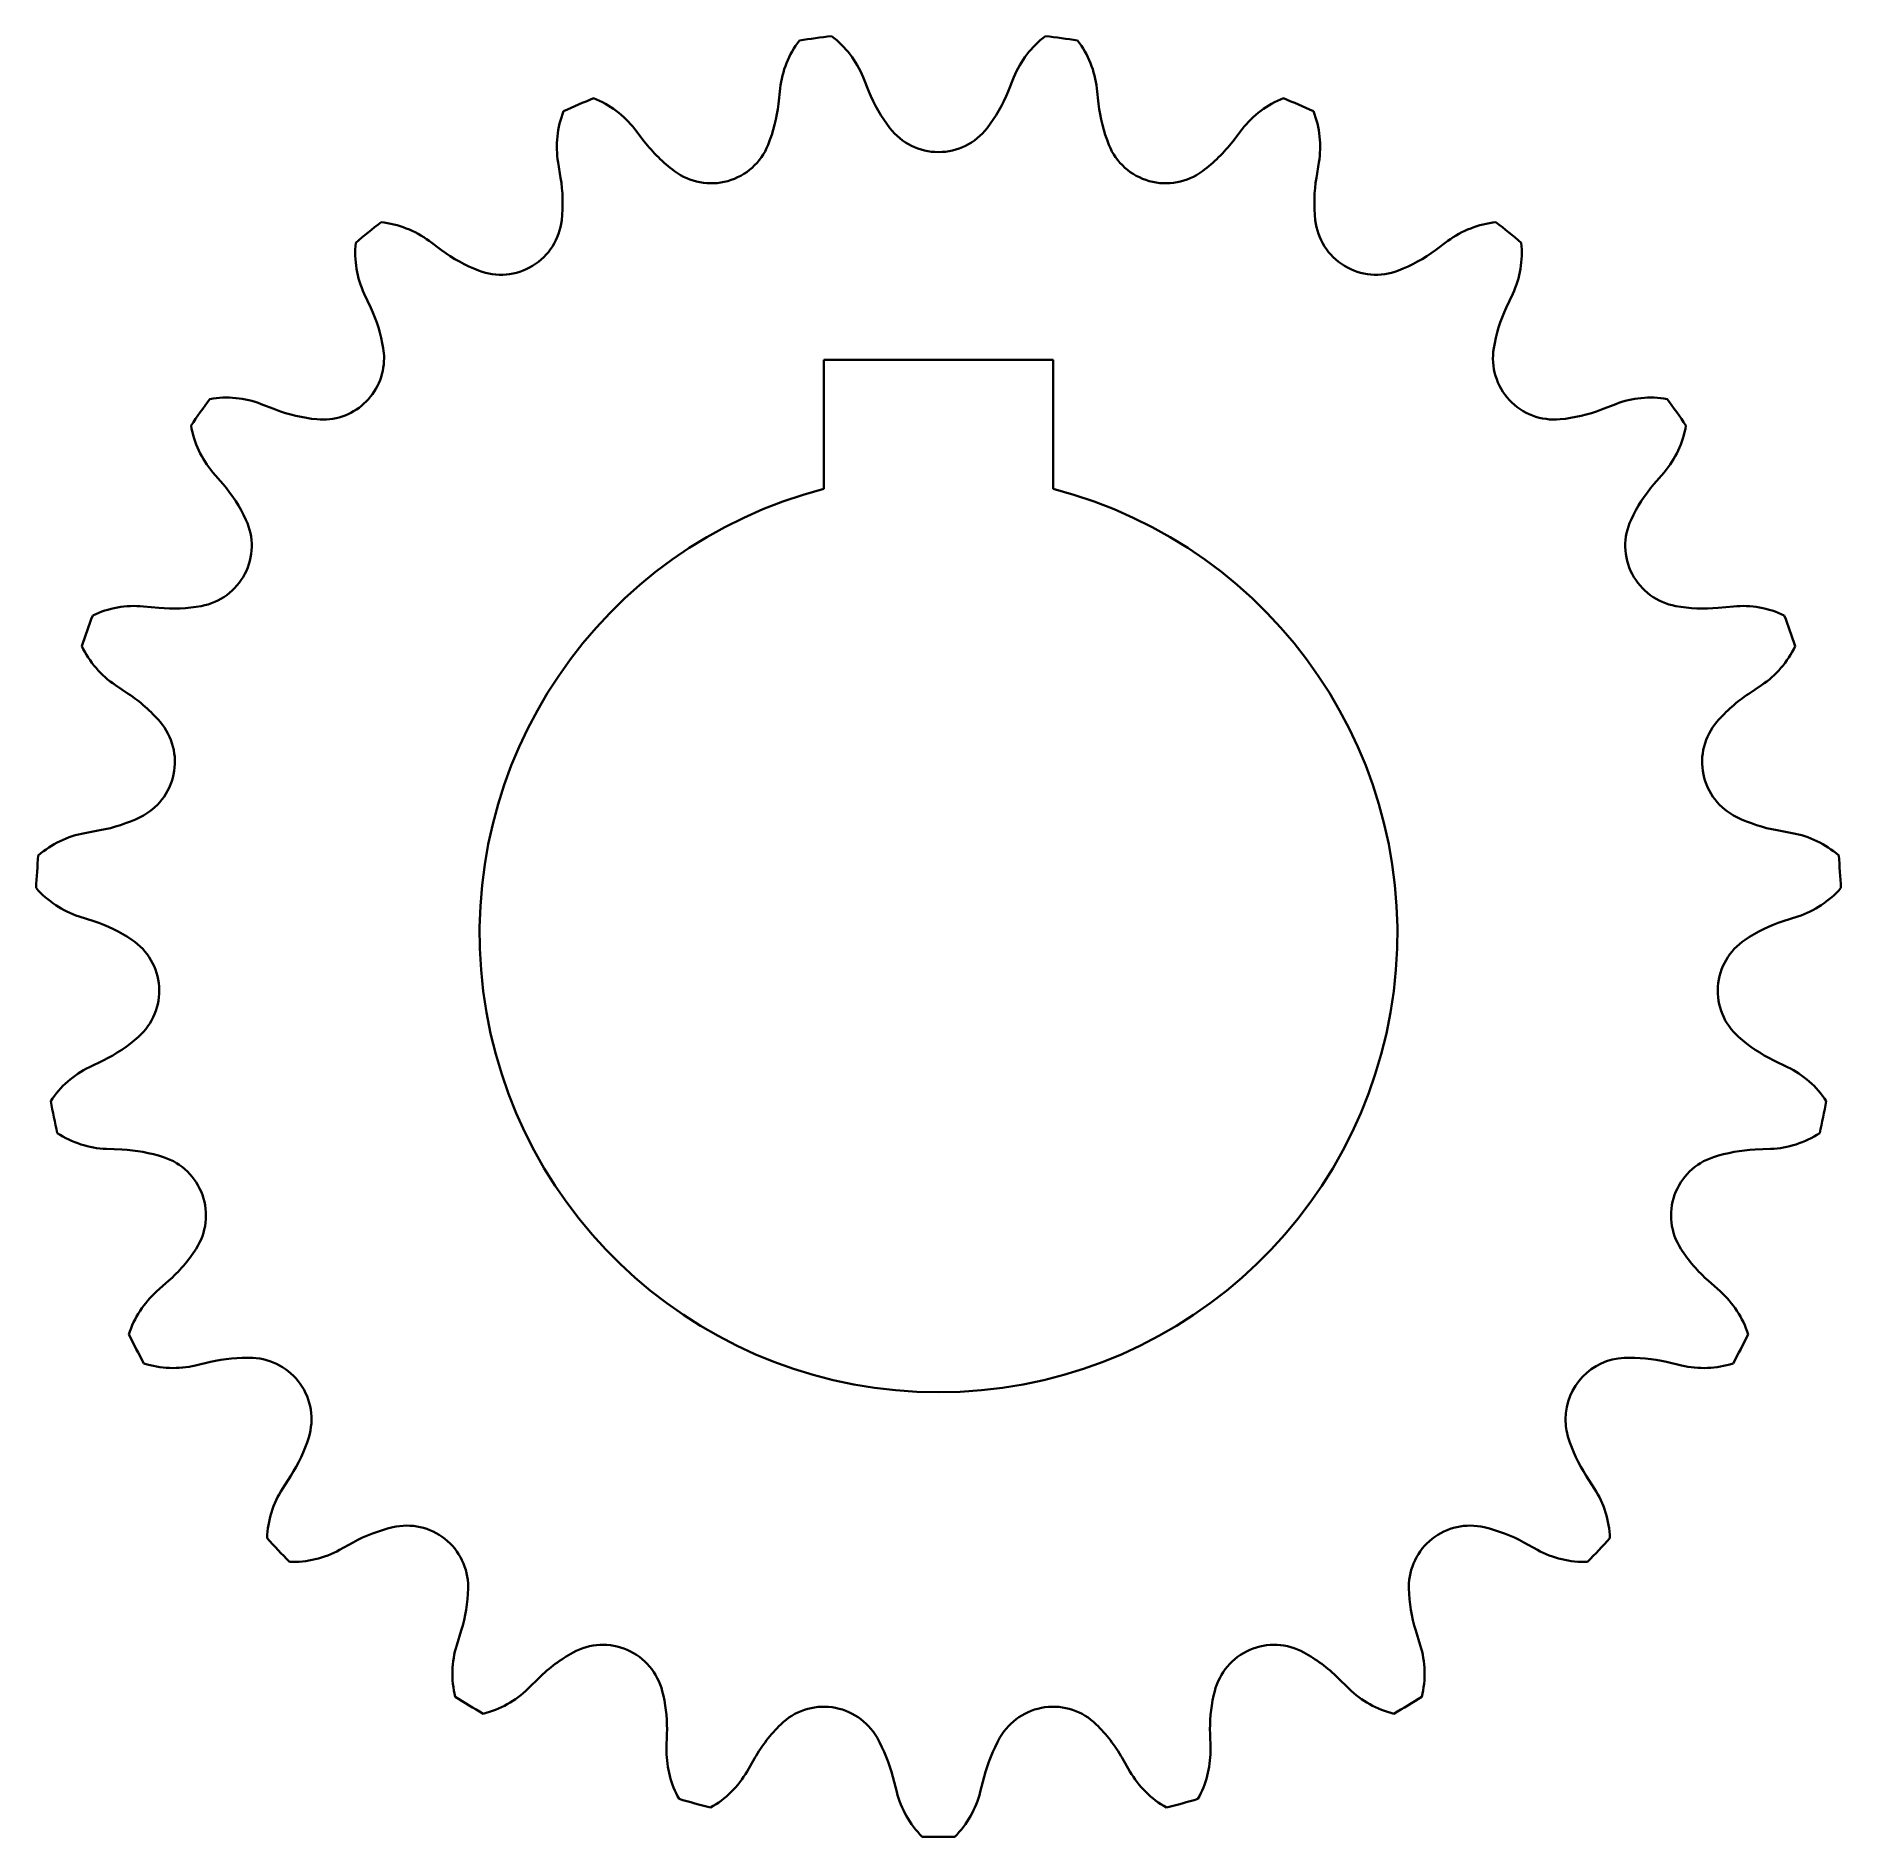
# Model space of a CAD drawing. Extents: x 0.5 to 2.46, y 6.07 to 8.03.
import ezdxf

# ---------------------------------------------------------------- set-up
doc = ezdxf.new("R2010")
doc.units = 0
doc.header["$MEASUREMENT"] = 0

msp = doc.modelspace()

# ---------------------------------------------------------------- linework, layer by layer
at = {"color": 7, "lineweight": 35}
for p, q in [((1.398343, 7.989891), (1.404646, 7.974326)), ((1.556544, 7.974326), (1.562846, 7.989891)), ((1.30623, 7.960799), (1.308099, 7.977487)), ((1.65309, 7.977487), (1.65496, 7.960799)), ((1.149696, 7.933105), (1.159964, 7.919817)), ((1.801225, 7.919817), (1.811493, 7.933105)), ((1.068848, 7.88024), (1.066145, 7.896814)), ((1.895044, 7.896814), (1.892342, 7.88024)), ((0.925591, 7.811341), (0.939063, 7.801316)), ((2.022126, 7.801316), (2.035599, 7.811341)), ((0.862003, 7.738623), (0.854929, 7.753853)), ((2.10626, 7.753853), (2.099186, 7.738623)), ((1.605595, 7.681978), (1.355595, 7.681978)), ((1.355595, 7.681978), (1.355595, 7.66935)), ((1.355595, 7.541101), (1.355595, 7.66935)), ((1.605595, 7.66935), (1.605595, 7.681978)), ((1.605595, 7.66935), (1.605595, 7.541101)), ((0.742647, 7.633629), (0.758324, 7.62761)), ((2.202865, 7.62761), (2.218542, 7.633629)), ((0.701036, 7.546452), (0.690116, 7.559208)), ((2.271073, 7.559208), (2.260153, 7.546452)), ((0.614434, 7.413149), (0.631153, 7.411584)), ((2.330036, 7.411584), (2.346756, 7.413149)), ((0.597886, 7.317978), (0.583929, 7.327316)), ((2.37726, 7.327316), (2.363303, 7.317978)), ((0.55046, 7.166254), (0.566982, 7.169257)), ((2.394208, 7.169257), (2.41073, 7.166254)), ((0.560202, 7.070148), (0.544243, 7.075373)), ((2.416946, 7.075373), (2.400987, 7.070148)), ((0.555469, 6.911254), (0.570568, 6.918604)), ((2.390621, 6.918604), (2.40572, 6.911254)), ((0.59078, 6.821341), (0.574003, 6.822066)), ((2.387187, 6.822066), (2.37041, 6.821341)), ((0.629091, 6.667062), (0.641647, 6.678213)), ((2.319542, 6.678213), (2.332098, 6.667062)), ((0.687351, 6.59001), (0.671, 6.586182)), ((2.29019, 6.586182), (2.273839, 6.59001)), ((0.765866, 6.451788), (0.774947, 6.465913)), ((2.186242, 6.465913), (2.195324, 6.451788)), ((0.842753, 6.393311), (0.828041, 6.385214)), ((2.133148, 6.385214), (2.118437, 6.393311)), ((0.968062, 6.343106), (0.968086, 6.344881)), ((1.993104, 6.344881), (1.993127, 6.343106)), ((0.955648, 6.281399), (0.960582, 6.29745)), ((2.000607, 6.29745), (2.005541, 6.281399)), ((1.045461, 6.245834), (1.033479, 6.234068)), ((1.92771, 6.234068), (1.915729, 6.245834)), ((1.184363, 6.16853), (1.184784, 6.185318)), ((1.184784, 6.185318), (1.184837, 6.189595)), ((1.776351, 6.189595), (1.776406, 6.185318)), ((1.776406, 6.185318), (1.776826, 6.16853)), ((1.184329, 6.165881), (1.184363, 6.16853)), ((1.280441, 6.158516), (1.272078, 6.143954)), ((1.689112, 6.143954), (1.680749, 6.158516)), ((1.776826, 6.16853), (1.776859, 6.165881)), ((1.435048, 6.121554), (1.430924, 6.137832)), ((1.530265, 6.137832), (1.526141, 6.121554))]:
    msp.add_line(p, q, dxfattribs=at)
for centre, radius, start, end in [((1.413228, 7.965711), 0.105786, 142.797399, 173.608696), ((1.480595, 7.056978), 0.984443, 96.7921, 98.860076), ((1.30029, 7.950188), 0.105786, 22.043478, 52.854777), ((1.6609, 7.950188), 0.105786, 127.145228, 157.956526), ((1.480595, 7.056978), 0.984443, 81.139922, 83.207905), ((1.547961, 7.965711), 0.105786, 6.391304, 37.202603), ((1.480595, 7.056978), 0.984443, 112.44427, 114.512247), ((1.065991, 7.86842), 0.105786, 37.69565, 68.506948), ((1.562983, 8.038438), 0.170825, 202.043474, 217.608697), ((1.398206, 8.038438), 0.170825, 322.391305, 337.956522), ((1.895199, 7.86842), 0.105786, 111.493051, 142.304355), ((1.480595, 7.056978), 0.984443, 65.487751, 67.555728), ((1.170553, 7.913838), 0.105786, 158.44957, 189.260871), ((1.136466, 7.979815), 0.170825, 338.043478, 353.608696), ((1.824723, 7.979815), 0.170825, 186.391304, 201.956526), ((1.790637, 7.913838), 0.105786, 350.739131, 21.550428), ((1.480595, 7.974971), 0.066825, 217.608697, 322.391305), ((1.295133, 8.024271), 0.170825, 217.695645, 233.260868), ((1.232923, 7.940929), 0.066825, 233.260868, 338.043479), ((1.728266, 7.940929), 0.066825, 201.956526, 306.739131), ((1.666056, 8.024271), 0.170825, 306.739131, 322.30435), ((0.900249, 7.852749), 0.170825, 353.695652, 9.260869), ((2.06094, 7.852749), 0.170825, 170.739129, 186.304342), ((1.480595, 7.056978), 0.984443, 128.096441, 130.164418), ((0.862441, 7.72647), 0.105786, 53.347828, 84.159125), ((1.00362, 7.841329), 0.066825, 248.913045, 353.695652), ((1.957569, 7.841329), 0.066825, 186.304342, 291.086957), ((2.098749, 7.72647), 0.105786, 95.840873, 126.65217), ((1.480595, 7.056978), 0.984443, 49.835577, 51.903553), ((0.950872, 7.798415), 0.105786, 174.101741, 204.913042), ((2.010317, 7.798415), 0.105786, 335.086957, 5.898255), ((1.041038, 7.938365), 0.170825, 233.34783, 248.913045), ((1.920151, 7.938365), 0.170825, 291.086957, 306.652172), ((0.707074, 7.666664), 0.170825, 9.347826, 24.913043), ((2.254116, 7.666664), 0.170825, 155.086958, 170.652181), ((0.809693, 7.683557), 0.066825, 0, 9.347826), ((2.151497, 7.683557), 0.066825, 170.652181, 275.434779), ((0.809693, 7.683557), 0.066825, 264.565216, 360), ((1.480595, 7.056978), 0.984443, 143.748612, 145.816602), ((0.704737, 7.534868), 0.105786, 68.999999, 99.811296), ((2.256453, 7.534868), 0.105786, 80.188702, 111), ((1.480595, 7.056978), 0.984443, 34.183399, 36.251383), ((0.770478, 7.628003), 0.105786, 189.753915, 220.565212), ((0.819543, 7.787089), 0.170825, 249, 264.565216), ((2.141647, 7.787089), 0.170825, 275.434786, 291.000001), ((2.190711, 7.628003), 0.105786, 319.434783, 350.246081), ((0.571266, 7.435362), 0.170825, 25, 40.565217), ((1.480595, 7.056978), 0.5, 104.477511, 75.522488), ((2.389923, 7.435362), 0.170825, 139.434788, 154.999996), ((0.665522, 7.479314), 0.066825, 280.217394, 25.000002), ((2.295667, 7.479314), 0.066825, 154.999996, 259.782608), ((0.604574, 7.307823), 0.105786, 84.652176, 115.463474), ((0.647075, 7.581665), 0.170825, 264.652171, 280.217394), ((2.314115, 7.581665), 0.170825, 259.782608, 275.347824), ((2.356615, 7.307823), 0.105786, 64.536531, 95.347829), ((1.480595, 7.056978), 0.984443, 159.400797, 161.468773), ((1.480595, 7.056978), 0.984443, 18.531227, 20.599207), ((0.642751, 7.41524), 0.105786, 205.406099, 236.217397), ((2.318439, 7.41524), 0.105786, 303.782608, 334.593908), ((0.5029, 7.175996), 0.170825, 40.652176, 56.217392), ((2.458289, 7.175996), 0.170825, 123.782603, 139.347826), ((0.581803, 7.243749), 0.066825, 295.869564, 40.652176), ((2.379387, 7.243749), 0.066825, 139.347826, 244.130431), ((0.536425, 7.337327), 0.170825, 280.304349, 295.869564), ((2.424765, 7.337327), 0.170825, 244.130431, 259.695653), ((0.569382, 7.062173), 0.105786, 100.304347, 131.115644), ((2.391807, 7.062173), 0.105786, 48.884354, 79.695651), ((1.480595, 7.056978), 0.984443, 175.052967, 177.120944), ((1.480595, 7.056978), 0.984443, 2.879055, 4.947033), ((0.577162, 7.175908), 0.105786, 221.05827, 251.869568), ((2.384027, 7.175908), 0.105786, 288.130434, 318.941735), ((0.507045, 6.907804), 0.170825, 56.304347, 71.869566), ((2.454145, 6.907804), 0.170825, 108.130432, 123.695655), ((0.564742, 6.994332), 0.066825, 311.521739, 56.304347), ((2.396447, 6.994332), 0.066825, 123.695655, 228.47826), ((0.4958, 7.072197), 0.170825, 295.95652, 311.521739), ((2.465389, 7.072197), 0.170825, 228.47826, 244.043482), ((0.601771, 6.816138), 0.105786, 115.956518, 146.767815), ((2.359418, 6.816138), 0.105786, 33.23218, 64.04348), ((1.480595, 7.056978), 0.984443, 190.705142, 192.773118), ((1.480595, 7.056978), 0.984443, 347.22688, 349.294858), ((0.578577, 6.927754), 0.105786, 236.710441, 267.521738), ((2.382612, 6.927754), 0.105786, 272.478263, 303.289557), ((0.583393, 6.650675), 0.170825, 71.956521, 87.521737), ((0.615606, 6.749561), 0.066825, 327.173913, 71.956521), ((2.345583, 6.749561), 0.066825, 108.043477, 212.826089), ((2.377796, 6.650675), 0.170825, 92.478262, 108.043477), ((0.528213, 6.805938), 0.170825, 311.608697, 327.173913), ((2.432977, 6.805938), 0.170825, 212.826089, 228.391298), ((0.699338, 6.587966), 0.105786, 131.608702, 162.42), ((2.261852, 6.587966), 0.105786, 17.580005, 48.391303), ((1.480595, 7.056978), 0.984443, 206.357313, 208.425289), ((1.480595, 7.056978), 0.984443, 331.574706, 333.642684), ((0.64689, 6.689185), 0.105786, 252.362612, 283.173916), ((0.726283, 6.42368), 0.170825, 87.608699, 103.173914), ((0.730622, 6.52759), 0.066825, 342.826089, 87.608699), ((2.230567, 6.52759), 0.066825, 92.391306, 179.999991), ((2.234906, 6.42368), 0.170825, 76.826084, 92.391306), ((2.314299, 6.689185), 0.105786, 256.826086, 287.637383), ((2.230567, 6.52759), 0.066825, 179.999991, 197.173918), ((0.631259, 6.558298), 0.170825, 327.260868, 342.826089), ((2.32993, 6.558298), 0.170825, 197.173918, 212.739127), ((0.854847, 6.394578), 0.105786, 147.260873, 178.07217), ((2.106342, 6.394578), 0.105786, 1.927832, 32.739132), ((0.901261, 6.344881), 0.066825, 360, 103.260869), ((2.059929, 6.344881), 0.066825, 76.739129, 180.000005), ((1.480595, 7.056978), 0.984443, 222.009497, 224.07746), ((0.925117, 6.243654), 0.170825, 103.260869, 118.826085), ((2.036073, 6.243654), 0.170825, 61.173913, 76.739129), ((1.480595, 7.056978), 0.984443, 315.922535, 317.990508), ((0.777036, 6.477892), 0.105786, 268.014789, 298.826087), ((2.184154, 6.477892), 0.105786, 241.173915, 271.985212), ((0.797297, 6.347642), 0.170825, 342.913042, 358.478261), ((2.163892, 6.347642), 0.170825, 181.521734, 197.086956), ((1.056765, 6.250316), 0.105786, 162.913044, 193.724345), ((1.165147, 6.123948), 0.170825, 118.913047, 134.478256), ((1.114865, 6.214985), 0.066825, 14.130435, 118.913047), ((1.846324, 6.214985), 0.066825, 61.086958, 165.869559), ((1.796042, 6.123948), 0.170825, 45.521739, 61.086958), ((1.904425, 6.250316), 0.105786, 346.275659, 17.086958), ((0.959361, 6.309549), 0.105786, 283.66696, 314.478261), ((2.001828, 6.309549), 0.105786, 225.521744, 256.333035), ((1.480595, 7.056978), 0.984443, 237.661668, 239.729644), ((1.014012, 6.189595), 0.170825, 360, 14.130435), ((1.355595, 6.147535), 0.066825, 29.78261, 134.565218), ((1.605595, 6.147535), 0.066825, 45.434784, 150.217389), ((1.947177, 6.189595), 0.170825, 165.869559, 179.999991), ((1.480595, 7.056978), 0.984443, 300.270358, 302.338334), ((1.428574, 6.07344), 0.170825, 134.565218, 150.13044), ((1.532616, 6.07344), 0.170825, 29.869565, 45.434784), ((1.265331, 6.095877), 0.170825, 14.217391, 29.78261), ((1.695858, 6.095877), 0.170825, 150.217389, 165.782611), ((1.290116, 6.165881), 0.105786, 180.000005, 209.376516), ((1.671073, 6.165881), 0.105786, 330.623486, 0), ((1.180344, 6.196638), 0.105786, 299.319138, 330.130435), ((1.780846, 6.196638), 0.105786, 209.86956, 240.680857), ((1.537595, 6.147535), 0.105786, 194.217389, 225.028686), ((1.423595, 6.147535), 0.105786, 314.971309, 345.782609), ((1.480595, 7.056978), 0.984443, 253.313839, 255.381815), ((1.480595, 7.056978), 0.984443, 284.618187, 286.686163), ((1.480595, 7.056978), 0.984443, 268.966009, 271.033986)]:
    msp.add_arc(centre, radius, start, end, dxfattribs=at)

doc.saveas('drawing.dxf')
